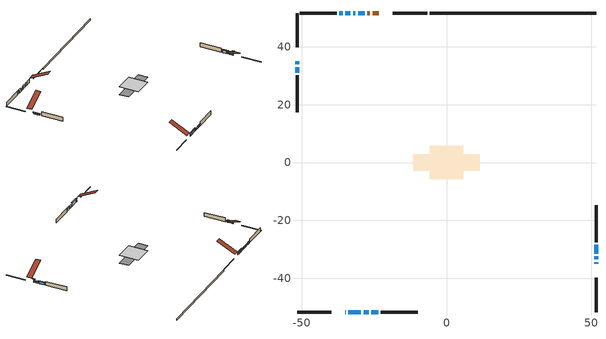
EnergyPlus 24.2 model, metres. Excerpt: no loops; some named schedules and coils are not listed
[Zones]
conditioned space
 floor adiabatic (Floor1 construction): -5.73,-5.73 -5.73,5.73 5.73,5.73 5.73,-5.73 z0.45
 floor adiabatic (AdiabaticFloorConstruction): -5.74,-5.74 -5.74,5.74 5.74,5.74 5.74,-5.74 z0.45
 floor foundation (Slab1 construction): -11.52,-2.86 -11.52,2.86 11.52,2.86 11.52,-2.86 z-0.46
 wall outside (RimJoist1 construction): -6.73,51.69 -18.51,51.69 / -51.69,-51.69 -39.9,-51.69 / -51.69,51.69 -51.69,39.9 / 51.69,-51.69 51.69,-39.9 z0.45:0.75
 wall outside (AdiabaticWallConstruction 1): -23.39,51.69 -25.57,51.69 / -26.5,51.69 -27.33,51.69 z0.45:2.48
 wall outside (AdiabaticWallConstruction): 51.69,-35.02 51.69,-34.46 z0.45:2.08; -28.25,51.69 -30.54,51.69 z0.45:1.31; -31.47,51.69 -32.3,51.69 z0.45:1.67; -33.22,51.69 -35,51.69 / -35.93,51.69 -37.05,51.69 z0.45:1.47; -51.69,35.02 -51.69,33.9 z0.45:1.21; -51.69,32.97 -51.69,31.09 z0.45:1.26; 51.69,-33.54 51.69,-32.49 z0.45:1.49; 51.69,-31.56 51.69,-28.51 z0.45:1.97; -35.02,-51.69 -34.81,-51.69 z0.45:1.57; -33.89,-51.69 -29.62,-51.69 z0.45:2.23; -28.69,-51.69 -26.91,-51.69 z0.45:1.14; -25.98,-51.69 -23.6,-51.69 z0.45:1.62
 wall outside (Wall1 construction): -37.97,51.69 -50.76,51.69 / -22.67,-51.69 -9.89,-51.69 / -51.69,30.16 -51.69,17.38 / 51.69,-27.59 51.69,-14.8 z0.45:2.89
 wall foundation (FoundationWall1 construction): 51.69,51.69 -5.8,51.69 z-0.46:0.45
 window (WindowConstruction 11): 51.69,-35.02 51.69,-34.46 z0.45:2.07
 window (WindowConstruction 4): -28.25,51.69 -30.54,51.69 z0.45:1.31
 window (WindowConstruction 5): -31.47,51.69 -32.3,51.69 z0.45:1.67
 window (WindowConstruction 6): -33.22,51.69 -35,51.69 z0.45:1.46
 window (WindowConstruction 7): -51.69,35.02 -51.69,33.9 z0.45:1.21
 window (WindowConstruction 8): -51.69,32.97 -51.69,31.09 z0.45:1.26
 window (WindowConstruction 9): 51.69,-33.53 51.69,-32.49 z0.45:1.49
 window (WindowConstruction 10): 51.69,-31.56 51.69,-28.51 z0.45:1.97
 window (WindowConstruction 12): -35.02,-51.69 -34.82,-51.69 z0.45:1.57
 window (WindowConstruction): -33.89,-51.69 -29.62,-51.69 z0.45:2.23
 window (WindowConstruction 1): -28.69,-51.69 -26.91,-51.69 z0.45:1.14
 window (WindowConstruction 2): -25.98,-51.69 -23.6,-51.69 z0.45:1.62
 window (WindowConstruction 3): -35.93,51.69 -37.04,51.69 z0.45:1.46
 door (Door): -23.39,51.69 -25.57,51.69 z0.45:2.48
 door (Door 1): -26.5,51.69 -27.33,51.69 z0.45:2.48
 ceiling adiabatic (AdiabaticFloorConstruction): 5.74,-5.74 5.74,5.74 -5.74,5.74 -5.74,-5.74 z0.45
 roof outside (Roof1 construction): -22.46,51.69,2.89 -22.46,40.88,8.29 -19.44,40.88,8.29 -19.44,51.69,2.89; -35.95,-51.69,2.89 -35.95,-40.88,8.29 -38.97,-40.88,8.29 -38.97,-51.69,2.89; -51.69,35.95,2.89 -40.88,35.95,8.29 -40.88,38.97,8.29 -51.69,38.97,2.89; 51.69,-35.95,2.89 40.88,-35.95,8.29 40.88,-38.97,8.29 51.69,-38.97,2.89
shading: 51.69,-33.85 51.69,-35.63 52.3,-35.63 52.3,-33.85 z2.68; -30.84,51.69 -27.96,51.69 -27.96,52.3 -30.84,52.3 z1.61; -35.3,51.69 -32.93,51.69 -32.93,52.3 -35.3,52.3 z1.76; -51.69,33.6 -51.69,35.32 -52.3,35.32 -52.3,33.6 z1.51; -51.69,30.79 -51.69,33.27 -52.3,33.27 -52.3,30.79 z1.56; 51.69,-32.19 51.69,-33.83 52.3,-33.83 52.3,-32.19 z1.79; 51.69,-28.22 51.69,-31.86 52.3,-31.86 52.3,-28.22 z2.27; -34.21,-51.69 -35.63,-51.69 -35.63,-52.3 -34.21,-52.3 z2.18; -29.32,-51.69 -34.19,-51.69 -34.19,-52.3 -29.32,-52.3 z2.53; -26.61,-51.69 -28.99,-51.69 -28.99,-52.3 -26.61,-52.3 z1.43; -23.3,-51.69 -26.28,-51.69 -26.28,-52.3 -23.3,-52.3 z1.92; -37.34,51.69 -35.63,51.69 -35.63,52.3 -37.34,52.3 z1.76
[Building]
Building 1: Terrain=Suburbs
[Site:Location]
Victoria Intl AP_BC: Latitude {deg}=48.65; Longitude {deg}=-123.43; Time Zone {hr}=-8; Elevation {m}=20; Keep Site Location Information=Yes
[Site:GroundTemperature:Shallow]
8.05499, 7.06759, 6.98852, 7.45709, 9.33813, 11.2104, 12.8336, 13.8618, 13.9492, 13.1129, 11.5311, 9.71625
[Site:WaterMainsTemperature]
Calculation Method=Schedule; Temperature Schedule=mains temperature schedule
[Material] Roughness=Rough; Thermal Absorptance=0.9
Name | Thickness {m} | Conductivity {W/m-K} | Density {kg/m3} | Specific Heat {J/kg-K} | Solar Absorptance | Visible Absorptance
asphalt or fiberglass shingles | 0.00635 | 0.162714 | 1121.4 | 1465.45 | 0.4 | 0.4
concrete 4.0 in. | 0.1016 | 1.803125 | 2242.8 | 837.4 | 0.7 | 0.7
concrete 8.0 in. | 0.2032 | 1.803125 | 2242.8 | 837.4 | 0.7 | 0.7
door material | 0.04445 | 0.188738 | 512.64 | 1214.23 | 0.7 | 0.7
door material 1 | 0.04445 | 0.20624 | 512.64 | 1214.23 | 0.7 | 0.7
exterior vertical ins | 0.00139922 | 0.029427 | 32.04 | 1214.23 | 0.7 | 0.7
floor covering | 0.0127 | 9.015625 | 54.468 | 1339.84 | 0.6 | 0.6
floor covering 1 | 0.0127 | 0.0433444 | 54.468 | 1339.84 | 0.6 | 0.6
floor rigid ins; wall rigid ins | 0.512978 | 0.029427 | 32.04 | 1214.23 | 0.7 | 0.7
floor stud and cavity | 0.0889 | 0.621767 | 50.32683 | 1063.81 | 0.7 | 0.7
floor stud and cavity 1 | 0.1397 | 1.75129 | 37.0049 | 1207.88 | 0.7 | 0.7
furniture material conditioned space 1 | 0.1524 | 0.115458 | 640.8 | 1214.23 | 0.6 | 0.6
gypsum board | 0.0127 | 0.160291 | 801 | 837.4 | 0.6 | 0.6
gypsum board 1 | 0.0127 | 0.160291 | 801 | 837.4 | 0.7 | 0.7
osb sheathing 0.5 in. | 0.0127 | 0.115458 | 512.64 | 1214.23 | 0.7 | 0.7
osb sheathing 0.75 in. | 0.01905 | 0.115458 | 512.64 | 1214.23 | 0.7 | 0.7
osb sheathing 2.0 in. | 0.0508 | 0.115458 | 512.64 | 1214.23 | 0.7 | 0.7
rim joist stud and cavity | 0.0508 | 0.0284916 | 125.044 | 1163.47 | 0.6 | 0.6
roof stud and cavity | 0.2032 | 0.16893 | 78.34581 | 1123.46 | 0.7 | 0.7
wall stud and cavity | 0.1397 | 0.0890442 | 139.0536 | 1170.24 | 0.7 | 0.7
wall stud and cavity 1 | 0.0889 | 0.380278 | 52.3479 | 1209.89 | 0.7 | 0.7
wall stud and cavity 2 | 0.0889 | 0.391764 | 83.0341 | 1211.67 | 0.7 | 0.7
wood siding | 0.0254 | 0.102417 | 544.68 | 1172.36 | 0.4 | 0.4
wood siding 1; wood siding 2; wood siding 3 | 0.0254 | 0.102417 | 544.68 | 1172.36 | 0.7 | 0.7
[WindowMaterial:SimpleGlazingSystem]
Name | U-Factor {W/m2-K} | Solar Heat Gain Coefficient
WindowMaterial | 6.56547 | 0.79
WindowMaterial 1 | 2.989467 | 0.54
WindowMaterial 10 | 6.53992 | 0.8
WindowMaterial 11 | 4.06318 | 0.67
WindowMaterial 12 | 5.75352 | 0.54
WindowMaterial 2 | 2.9378 | 0.62
WindowMaterial 3 | 3.000823 | 0.5
WindowMaterial 4 | 3.0048 | 0.53
WindowMaterial 5 | 2.958238 | 0.57
WindowMaterial 6 | 2.96278 | 0.58
WindowMaterial 7 | 6.67051 | 0.76
WindowMaterial 8 | 2.97357 | 0.57
WindowMaterial 9 | 6.62679 | 0.77
[Construction]
AdiabaticFloorConstruction: floor stud and cavity 1, floor rigid ins, osb sheathing 0.75 in., floor covering 1
AdiabaticWallConstruction: wood siding 2, wall rigid ins, wall stud and cavity 1, gypsum board
AdiabaticWallConstruction 1: wood siding 3, wall rigid ins, wall stud and cavity 1, gypsum board
Door: door material
Door 1: door material 1
Floor1 construction: floor stud and cavity, floor covering
FoundationWall1 construction: concrete 8.0 in., gypsum board 1
furniture construction conditioned space 1: furniture material conditioned space 1
PartitionWallConstruction: gypsum board, wall stud and cavity 2, gypsum board
RimJoist1 construction: wood siding 1, osb sheathing 2.0 in., rim joist stud and cavity
Roof1 construction: asphalt or fiberglass shingles, osb sheathing 0.75 in., roof stud and cavity, gypsum board
Slab1 construction: concrete 4.0 in.
Wall1 construction: wood siding, osb sheathing 0.5 in., wall stud and cavity, gypsum board
WindowConstruction: WindowMaterial
WindowConstruction 1: WindowMaterial 1
WindowConstruction 10: WindowMaterial 10
WindowConstruction 11: WindowMaterial 11
WindowConstruction 12: WindowMaterial 12
WindowConstruction 2: WindowMaterial 2
WindowConstruction 3: WindowMaterial 3
WindowConstruction 4: WindowMaterial 4
WindowConstruction 5: WindowMaterial 5
WindowConstruction 6: WindowMaterial 6
WindowConstruction 7: WindowMaterial 7
WindowConstruction 8: WindowMaterial 8
WindowConstruction 9: WindowMaterial 9
[Zone]
conditioned space: Multiplier=1; Volume {m3}=450.9; Part of Total Floor Area=Yes
[Space]
conditioned space 1: Zone=conditioned space; Volume {m3}=450.9
[SurfaceProperty:ExposedFoundationPerimeter]
Slab1: Exposed Perimeter Calculation Method=TotalExposedPerimeter; Total Exposed Perimeter {m}=57.485
[InternalMass] Zone or ZoneList=conditioned space; Space or SpaceList=conditioned space 1
Name | Construction | Surface Area {m2}
furniture mass conditioned space 1 | furniture construction conditioned space 1 | 157.88
partition wall mass | PartitionWallConstruction | 263.15
[Lights]
interior lighting: Zone or ZoneList or Space or SpaceList=conditioned space 1; Schedule=interior lighting schedule; Design Level Calculation Method=LightingLevel; Lighting Level {W}=343.2; Return Air Fraction=0; Fraction Radiant=0.6; Fraction Visible=0.2; Fraction Replaceable=1
[People]
occupants: Zone or ZoneList or Space or SpaceList=conditioned space 1; Number of People Schedule=occupants schedule; Number of People Calculation Method=People; Number of People=3; Fraction Radiant=0.314171; Sensible Heat Fraction=0.56303; Activity Level Schedule=occupants activity schedule; Carbon Dioxide Generation Rate {m3/s-W}=0; Enable ASHRAE 55 Comfort Warnings=No; Mean Radiant Temperature Calculation Type=EnclosureAveraged
[ElectricEquipment] Zone or ZoneList or Space or SpaceList=conditioned space 1; Design Level Calculation Method=EquipmentLevel
Name | Schedule | Design Level {W} | Fraction Latent | Fraction Radiant | Fraction Lost
clothes dryer | clothes dryer schedule | 140.772 | 0.015 | 0.081 | 0.85
clothes washer | clothes washer schedule | 32.1985 | 0.03 | 0.162 | 0.7
cooking range | cooking range schedule | 215.147 | 0.08 | 0.432 | 0.2
dishwasher | dishwasher schedule | 66.8632 | 0.3 | 0.18 | 0.4
fridge | fridge schedule | 72.9452 | 0 | 0.6 | 0
mech vent bath fan 0 | mech vent bath fan 0 schedule | 25.1 | 0 | 0 | 1
mech vent bath fan 1 | mech vent bath fan 1 schedule | 25.1 | 0 | 0 | 1
mech vent house fan | mech vent house fan schedule | 0 | 0 | 0 | 1
mech vent house fan cfis | mech vent house fan cfis schedule | 0 | 0 | 0 | 0
mech vent range fan 0 | mech vent range fan 0 schedule | 57 | 0 | 0 | 1
misc plug loads | misc plug loads schedule | 494.7 | 0.045 | 0.513 | 0.1
whole house fan | Always On Discrete | 0 | 0 | 0 | 1
[OtherEquipment] Zone or ZoneList or Space or SpaceList=conditioned space 1; Design Level Calculation Method=EquipmentLevel
Name | Fuel Type | Schedule | Design Level {W} | Fraction Latent | Fraction Radiant | Fraction Lost
clothes dryer 1 | Electricity | clothes dryer schedule | 0 | 0.015 | 0.081 | 0.85
cooking range 1 | Electricity | cooking range schedule | 0 | 0.08 | 0.432 | 0.2
general water use latent | None | general water use schedule | 62.594 | 1 | 0 | 0
general water use sensible | None | general water use schedule | -61.6891 | 0 | 0.6 | 0
mech vent house fan latent load | None | Always On Discrete | 0 | 1 | 0 | 0
mech vent house fan sensible load | None | Always On Discrete | 0 | 0 | 0 | 0
water heater energy adjustment1 | Electricity | Always On Discrete | 0.01 | 0 | 0 | 1
[ZoneInfiltration:DesignFlowRate] Zone or ZoneList or Space or SpaceList=conditioned space 1; Schedule=Always On Discrete; Design Flow Rate Calculation Method=Flow/Zone; Design Flow Rate {m3/s}=0
infil flow; natural vent flow; whole house fan flow
[ZoneControl:Thermostat]
conditioned space Thermostat: Zone or ZoneList=conditioned space; Control Type Schedule=conditioned space Thermostat Schedule; Control 1=conditioned space temperature setpoint; Temperature Difference Between Cutout And Setpoint {deltaC}=0
[ThermostatSetpoint:DualSetpoint]
conditioned space temperature setpoint: Heating Setpoint Temperature Schedule=heating setpoint; Cooling Setpoint Temperature Schedule=cooling setpoint
[AirLoopHVAC:UnitarySystem]
unit heater unitary system: Control Type=Load; Controlling Zone or Thermostat Location=conditioned space; Dehumidification Control Type=None; Availability Schedule=Always On Discrete; Supply Fan=unit heater supply fan; Fan Placement=BlowThrough; Supply Air Fan Operating Mode Schedule=unit heater auto fan schedule; Heating Coil=unit heater htg coil; DX Heating Coil Sizing Ratio=1; Use DOAS DX Cooling Coil=No; Minimum Supply Air Temperature {C}=2; Latent Load Control=SensibleOnlyLoadControl; Cooling Supply Air Flow Rate Method=None; Heating Supply Air Flow Rate Method=SupplyAirFlowRate; Heating Supply Air Flow Rate {m3/s}=0.00141584; No Load Supply Air Flow Rate Method=SupplyAirFlowRate; No Load Supply Air Flow Rate {m3/s}=0; No Load Supply Air Flow Rate Control Set To Low Speed=Yes; Maximum Supply Air Temperature {C}=48.8889; Maximum Outdoor Dry-Bulb Temperature for Supplemental Heater Operation {C}=21; Ancillary On-Cycle Electric Power {W}=0; Ancillary Off-Cycle Electric Power {W}=0
[Zone equipment]
conditioned space: electric baseboard, unit heater unitary system
[Foundation:Kiva]
Foundation Kiva 1: Initial Indoor Air Temperature {C}=18; Wall Height Above Grade {m}=0.450007; Wall Depth Below Slab {m}=0.2032; Custom Block Material Name 1=exterior vertical ins; Custom Block Depth 1 {m}=0.910011; Custom Block X Position 1 {m}=0.2159; Custom Block Z Position 1 {m}=0
[Foundation:Kiva:Settings]
Soil Conductivity {W/m-K}=0.849921; Soil Density {kg/m3}=1842.3; Soil Specific Heat {J/kg-K}=418.7; Ground Solar Absorptivity=0.9; Ground Thermal Absorptivity=0.9; Ground Surface Roughness {m}=0.03; Far-Field Width {m}=40; Deep-Ground Boundary Condition=ZeroFlux; Deep-Ground Depth {m}=40; Minimum Cell Dimension {m}=0.2; Maximum Cell Growth Coefficient=3; Simulation Timestep=Timestep
[Exterior:Lights]
exterior lighting: Schedule=exterior lighting schedule; Design Level {W}=75.6
[EnergyManagementSystem:Sensor] Output:Variable or Output:Meter Index Key=conditioned space
Name | Output:Variable or Output:Meter
conditioned_space_clg_unmet_s | Zone Cooling Setpoint Not Met Time
conditioned_space_htg_unmet_s | Zone Heating Setpoint Not Met Time
fridge_tin_s; tin_s; tin_s_1 | Zone Mean Air Temperature
tout_s | Zone Outdoor Air Drybulb Temperature
win_s | Zone Air Humidity Ratio
[Schedule:Week:Daily]
interior lighting schedule Week Rule - Jan1-Jan27: interior lighting schedule day, interior lighting schedule day, interior lighting schedule day, interior lighting schedule day, interior lighting schedule day, interior lighting schedule day, interior lighting schedule day, interior lighting schedule default day, interior lighting schedule default day, interior lighting schedule default day, interior lighting schedule default day, interior lighting schedule default day
interior lighting schedule Week Rule - Jan28-Feb3: interior lighting schedule day, interior lighting schedule day, interior lighting schedule day, interior lighting schedule day, interior lighting schedule day 1, interior lighting schedule day 1, interior lighting schedule day 1, interior lighting schedule default day, interior lighting schedule default day, interior lighting schedule default day, interior lighting schedule default day, interior lighting schedule default day
interior lighting schedule Week Rule - Feb4-Feb24: interior lighting schedule day 1, interior lighting schedule day 1, interior lighting schedule day 1, interior lighting schedule day 1, interior lighting schedule day 1, interior lighting schedule day 1, interior lighting schedule day 1, interior lighting schedule default day, interior lighting schedule default day, interior lighting schedule default day, interior lighting schedule default day, interior lighting schedule default day
interior lighting schedule Week Rule - Feb25-Mar3: interior lighting schedule day 1, interior lighting schedule day 1, interior lighting schedule day 1, interior lighting schedule day 1, interior lighting schedule day 2, interior lighting schedule day 2, interior lighting schedule day 2, interior lighting schedule default day, interior lighting schedule default day, interior lighting schedule default day, interior lighting schedule default day, interior lighting schedule default day
interior lighting schedule Week Rule - Mar4-Mar31: interior lighting schedule day 2, interior lighting schedule day 2, interior lighting schedule day 2, interior lighting schedule day 2, interior lighting schedule day 2, interior lighting schedule day 2, interior lighting schedule day 2, interior lighting schedule default day, interior lighting schedule default day, interior lighting schedule default day, interior lighting schedule default day, interior lighting schedule default day
interior lighting schedule Week Rule - Apr1-Apr28: interior lighting schedule day 3, interior lighting schedule day 3, interior lighting schedule day 3, interior lighting schedule day 3, interior lighting schedule day 3, interior lighting schedule day 3, interior lighting schedule day 3, interior lighting schedule default day, interior lighting schedule default day, interior lighting schedule default day, interior lighting schedule default day, interior lighting schedule default day
interior lighting schedule Week Rule - Apr29-May5: interior lighting schedule day 3, interior lighting schedule day 3, interior lighting schedule day 4, interior lighting schedule day 4, interior lighting schedule day 4, interior lighting schedule day 4, interior lighting schedule day 4, interior lighting schedule default day, interior lighting schedule default day, interior lighting schedule default day, interior lighting schedule default day, interior lighting schedule default day
interior lighting schedule Week Rule - May6-May26: interior lighting schedule day 4, interior lighting schedule day 4, interior lighting schedule day 4, interior lighting schedule day 4, interior lighting schedule day 4, interior lighting schedule day 4, interior lighting schedule day 4, interior lighting schedule default day, interior lighting schedule default day, interior lighting schedule default day, interior lighting schedule default day, interior lighting schedule default day
interior lighting schedule Week Rule - May27-Jun2: interior lighting schedule day 4, interior lighting schedule day 4, interior lighting schedule day 4, interior lighting schedule day 4, interior lighting schedule day 4, interior lighting schedule day 5, interior lighting schedule day 5, interior lighting schedule default day, interior lighting schedule default day, interior lighting schedule default day, interior lighting schedule default day, interior lighting schedule default day
interior lighting schedule Week Rule - Jun3-Jun30: interior lighting schedule day 5, interior lighting schedule day 5, interior lighting schedule day 5, interior lighting schedule day 5, interior lighting schedule day 5, interior lighting schedule day 5, interior lighting schedule day 5, interior lighting schedule default day, interior lighting schedule default day, interior lighting schedule default day, interior lighting schedule default day, interior lighting schedule default day
interior lighting schedule Week Rule - Jul1-Jul28: interior lighting schedule day 6, interior lighting schedule day 6, interior lighting schedule day 6, interior lighting schedule day 6, interior lighting schedule day 6, interior lighting schedule day 6, interior lighting schedule day 6, interior lighting schedule default day, interior lighting schedule default day, interior lighting schedule default day, interior lighting schedule default day, interior lighting schedule default day
interior lighting schedule Week Rule - Jul29-Aug4: interior lighting schedule day 6, interior lighting schedule day 6, interior lighting schedule day 6, interior lighting schedule day 7, interior lighting schedule day 7, interior lighting schedule day 7, interior lighting schedule day 7, interior lighting schedule default day, interior lighting schedule default day, interior lighting schedule default day, interior lighting schedule default day, interior lighting schedule default day
interior lighting schedule Week Rule - Aug5-Aug25: interior lighting schedule day 7, interior lighting schedule day 7, interior lighting schedule day 7, interior lighting schedule day 7, interior lighting schedule day 7, interior lighting schedule day 7, interior lighting schedule day 7, interior lighting schedule default day, interior lighting schedule default day, interior lighting schedule default day, interior lighting schedule default day, interior lighting schedule default day
interior lighting schedule Week Rule - Aug26-Sep1: interior lighting schedule day 7, interior lighting schedule day 7, interior lighting schedule day 7, interior lighting schedule day 7, interior lighting schedule day 7, interior lighting schedule day 7, interior lighting schedule day 8, interior lighting schedule default day, interior lighting schedule default day, interior lighting schedule default day, interior lighting schedule default day, interior lighting schedule default day
interior lighting schedule Week Rule - Sep2-Sep29: interior lighting schedule day 8, interior lighting schedule day 8, interior lighting schedule day 8, interior lighting schedule day 8, interior lighting schedule day 8, interior lighting schedule day 8, interior lighting schedule day 8, interior lighting schedule default day, interior lighting schedule default day, interior lighting schedule default day, interior lighting schedule default day, interior lighting schedule default day
interior lighting schedule Week Rule - Sep30-Oct6: interior lighting schedule day 8, interior lighting schedule day 9, interior lighting schedule day 9, interior lighting schedule day 9, interior lighting schedule day 9, interior lighting schedule day 9, interior lighting schedule day 9, interior lighting schedule default day, interior lighting schedule default day, interior lighting schedule default day, interior lighting schedule default day, interior lighting schedule default day
interior lighting schedule Week Rule - Oct7-Oct27: interior lighting schedule day 9, interior lighting schedule day 9, interior lighting schedule day 9, interior lighting schedule day 9, interior lighting schedule day 9, interior lighting schedule day 9, interior lighting schedule day 9, interior lighting schedule default day, interior lighting schedule default day, interior lighting schedule default day, interior lighting schedule default day, interior lighting schedule default day
interior lighting schedule Week Rule - Oct28-Nov3: interior lighting schedule day 9, interior lighting schedule day 9, interior lighting schedule day 9, interior lighting schedule day 9, interior lighting schedule day 10, interior lighting schedule day 10, interior lighting schedule day 10, interior lighting schedule default day, interior lighting schedule default day, interior lighting schedule default day, interior lighting schedule default day, interior lighting schedule default day
interior lighting schedule Week Rule - Nov4-Nov24: interior lighting schedule day 10, interior lighting schedule day 10, interior lighting schedule day 10, interior lighting schedule day 10, interior lighting schedule day 10, interior lighting schedule day 10, interior lighting schedule day 10, interior lighting schedule default day, interior lighting schedule default day, interior lighting schedule default day, interior lighting schedule default day, interior lighting schedule default day
interior lighting schedule Week Rule - Nov25-Dec1: interior lighting schedule day 10, interior lighting schedule day 10, interior lighting schedule day 10, interior lighting schedule day 10, interior lighting schedule day 10, interior lighting schedule day 10, interior lighting schedule day 11, interior lighting schedule default day, interior lighting schedule default day, interior lighting schedule default day, interior lighting schedule default day, interior lighting schedule default day
interior lighting schedule Week Rule - Dec2-Dec31: interior lighting schedule day 11, interior lighting schedule day 11, interior lighting schedule day 11, interior lighting schedule day 11, interior lighting schedule day 11, interior lighting schedule day 11, interior lighting schedule day 11, interior lighting schedule default day, interior lighting schedule default day, interior lighting schedule default day, interior lighting schedule default day, interior lighting schedule default day
occupants schedule Week Rule - Jan1-Dec31: occupants schedule day, occupants schedule day, occupants schedule day, occupants schedule day, occupants schedule day, occupants schedule day, occupants schedule day, occupants schedule default day, occupants schedule default day, occupants schedule default day, occupants schedule default day, occupants schedule default day
clothes dryer schedule Week Rule - Jan1-Dec31: clothes dryer schedule day, clothes dryer schedule day, clothes dryer schedule day, clothes dryer schedule day, clothes dryer schedule day, clothes dryer schedule day, clothes dryer schedule day, clothes dryer schedule default day, clothes dryer schedule default day, clothes dryer schedule default day, clothes dryer schedule default day, clothes dryer schedule default day
clothes washer schedule Week Rule - Jan1-Dec31: clothes washer schedule day, clothes washer schedule day, clothes washer schedule day, clothes washer schedule day, clothes washer schedule day, clothes washer schedule day, clothes washer schedule day, clothes washer schedule default day, clothes washer schedule default day, clothes washer schedule default day, clothes washer schedule default day, clothes washer schedule default day
cooking range schedule Week Rule - Jan1-Dec31: cooking range schedule day, cooking range schedule day, cooking range schedule day, cooking range schedule day, cooking range schedule day, cooking range schedule day, cooking range schedule day, cooking range schedule default day, cooking range schedule default day, cooking range schedule default day, cooking range schedule default day, cooking range schedule default day
dishwasher schedule Week Rule - Jan1-Dec31: dishwasher schedule day, dishwasher schedule day, dishwasher schedule day, dishwasher schedule day, dishwasher schedule day, dishwasher schedule day, dishwasher schedule day, dishwasher schedule default day, dishwasher schedule default day, dishwasher schedule default day, dishwasher schedule default day, dishwasher schedule default day
mech vent bath fan 0 schedule Week Rule - Jan1-Dec31: mech vent bath fan 0 schedule day, mech vent bath fan 0 schedule day, mech vent bath fan 0 schedule day, mech vent bath fan 0 schedule day, mech vent bath fan 0 schedule day, mech vent bath fan 0 schedule day, mech vent bath fan 0 schedule day, mech vent bath fan 0 schedule default day, mech vent bath fan 0 schedule default day, mech vent bath fan 0 schedule default day, mech vent bath fan 0 schedule default day, mech vent bath fan 0 schedule default day
mech vent bath fan 1 schedule Week Rule - Jan1-Dec31: mech vent bath fan 1 schedule day, mech vent bath fan 1 schedule day, mech vent bath fan 1 schedule day, mech vent bath fan 1 schedule day, mech vent bath fan 1 schedule day, mech vent bath fan 1 schedule day, mech vent bath fan 1 schedule day, mech vent bath fan 1 schedule default day, mech vent bath fan 1 schedule default day, mech vent bath fan 1 schedule default day, mech vent bath fan 1 schedule default day, mech vent bath fan 1 schedule default day
mech vent range fan 0 schedule Week Rule - Jan1-Dec31: mech vent range fan 0 schedule day, mech vent range fan 0 schedule day, mech vent range fan 0 schedule day, mech vent range fan 0 schedule day, mech vent range fan 0 schedule day, mech vent range fan 0 schedule day, mech vent range fan 0 schedule day, mech vent range fan 0 schedule default day, mech vent range fan 0 schedule default day, mech vent range fan 0 schedule default day, mech vent range fan 0 schedule default day, mech vent range fan 0 schedule default day
misc plug loads schedule Week Rule - Jan1-Dec31: misc plug loads schedule day, misc plug loads schedule day, misc plug loads schedule day, misc plug loads schedule day, misc plug loads schedule day, misc plug loads schedule day, misc plug loads schedule day, misc plug loads schedule default day, misc plug loads schedule default day, misc plug loads schedule default day, misc plug loads schedule default day, misc plug loads schedule default day
general water use schedule Week Rule - Jan1-Dec31: general water use schedule day, general water use schedule day, general water use schedule day, general water use schedule day, general water use schedule day, general water use schedule day, general water use schedule day, general water use schedule default day, general water use schedule default day, general water use schedule default day, general water use schedule default day, general water use schedule default day
exterior lighting schedule Week Rule - Jan1-Jan27: exterior lighting schedule day, exterior lighting schedule day, exterior lighting schedule day, exterior lighting schedule day, exterior lighting schedule day, exterior lighting schedule day, exterior lighting schedule day, exterior lighting schedule default day, exterior lighting schedule default day, exterior lighting schedule default day, exterior lighting schedule default day, exterior lighting schedule default day
exterior lighting schedule Week Rule - Jan28-Feb3: exterior lighting schedule day, exterior lighting schedule day, exterior lighting schedule day, exterior lighting schedule day, exterior lighting schedule day 1, exterior lighting schedule day 1, exterior lighting schedule day 1, exterior lighting schedule default day, exterior lighting schedule default day, exterior lighting schedule default day, exterior lighting schedule default day, exterior lighting schedule default day
exterior lighting schedule Week Rule - Feb4-Feb24: exterior lighting schedule day 1, exterior lighting schedule day 1, exterior lighting schedule day 1, exterior lighting schedule day 1, exterior lighting schedule day 1, exterior lighting schedule day 1, exterior lighting schedule day 1, exterior lighting schedule default day, exterior lighting schedule default day, exterior lighting schedule default day, exterior lighting schedule default day, exterior lighting schedule default day
exterior lighting schedule Week Rule - Feb25-Mar3: exterior lighting schedule day 1, exterior lighting schedule day 1, exterior lighting schedule day 1, exterior lighting schedule day 1, exterior lighting schedule day 2, exterior lighting schedule day 2, exterior lighting schedule day 2, exterior lighting schedule default day, exterior lighting schedule default day, exterior lighting schedule default day, exterior lighting schedule default day, exterior lighting schedule default day
exterior lighting schedule Week Rule - Mar4-Mar31: exterior lighting schedule day 2, exterior lighting schedule day 2, exterior lighting schedule day 2, exterior lighting schedule day 2, exterior lighting schedule day 2, exterior lighting schedule day 2, exterior lighting schedule day 2, exterior lighting schedule default day, exterior lighting schedule default day, exterior lighting schedule default day, exterior lighting schedule default day, exterior lighting schedule default day
exterior lighting schedule Week Rule - Apr1-Apr28: exterior lighting schedule day 3, exterior lighting schedule day 3, exterior lighting schedule day 3, exterior lighting schedule day 3, exterior lighting schedule day 3, exterior lighting schedule day 3, exterior lighting schedule day 3, exterior lighting schedule default day, exterior lighting schedule default day, exterior lighting schedule default day, exterior lighting schedule default day, exterior lighting schedule default day
exterior lighting schedule Week Rule - Apr29-May5: exterior lighting schedule day 3, exterior lighting schedule day 3, exterior lighting schedule day 4, exterior lighting schedule day 4, exterior lighting schedule day 4, exterior lighting schedule day 4, exterior lighting schedule day 4, exterior lighting schedule default day, exterior lighting schedule default day, exterior lighting schedule default day, exterior lighting schedule default day, exterior lighting schedule default day
exterior lighting schedule Week Rule - May6-May26: exterior lighting schedule day 4, exterior lighting schedule day 4, exterior lighting schedule day 4, exterior lighting schedule day 4, exterior lighting schedule day 4, exterior lighting schedule day 4, exterior lighting schedule day 4, exterior lighting schedule default day, exterior lighting schedule default day, exterior lighting schedule default day, exterior lighting schedule default day, exterior lighting schedule default day
exterior lighting schedule Week Rule - May27-Jun2: exterior lighting schedule day 4, exterior lighting schedule day 4, exterior lighting schedule day 4, exterior lighting schedule day 4, exterior lighting schedule day 4, exterior lighting schedule day 5, exterior lighting schedule day 5, exterior lighting schedule default day, exterior lighting schedule default day, exterior lighting schedule default day, exterior lighting schedule default day, exterior lighting schedule default day
exterior lighting schedule Week Rule - Jun3-Jun30: exterior lighting schedule day 5, exterior lighting schedule day 5, exterior lighting schedule day 5, exterior lighting schedule day 5, exterior lighting schedule day 5, exterior lighting schedule day 5, exterior lighting schedule day 5, exterior lighting schedule default day, exterior lighting schedule default day, exterior lighting schedule default day, exterior lighting schedule default day, exterior lighting schedule default day
exterior lighting schedule Week Rule - Jul1-Jul28: exterior lighting schedule day 6, exterior lighting schedule day 6, exterior lighting schedule day 6, exterior lighting schedule day 6, exterior lighting schedule day 6, exterior lighting schedule day 6, exterior lighting schedule day 6, exterior lighting schedule default day, exterior lighting schedule default day, exterior lighting schedule default day, exterior lighting schedule default day, exterior lighting schedule default day
exterior lighting schedule Week Rule - Jul29-Aug4: exterior lighting schedule day 6, exterior lighting schedule day 6, exterior lighting schedule day 6, exterior lighting schedule day 7, exterior lighting schedule day 7, exterior lighting schedule day 7, exterior lighting schedule day 7, exterior lighting schedule default day, exterior lighting schedule default day, exterior lighting schedule default day, exterior lighting schedule default day, exterior lighting schedule default day
exterior lighting schedule Week Rule - Aug5-Aug25: exterior lighting schedule day 7, exterior lighting schedule day 7, exterior lighting schedule day 7, exterior lighting schedule day 7, exterior lighting schedule day 7, exterior lighting schedule day 7, exterior lighting schedule day 7, exterior lighting schedule default day, exterior lighting schedule default day, exterior lighting schedule default day, exterior lighting schedule default day, exterior lighting schedule default day
exterior lighting schedule Week Rule - Aug26-Sep1: exterior lighting schedule day 7, exterior lighting schedule day 7, exterior lighting schedule day 7, exterior lighting schedule day 7, exterior lighting schedule day 7, exterior lighting schedule day 7, exterior lighting schedule day 8, exterior lighting schedule default day, exterior lighting schedule default day, exterior lighting schedule default day, exterior lighting schedule default day, exterior lighting schedule default day
exterior lighting schedule Week Rule - Sep2-Sep29: exterior lighting schedule day 8, exterior lighting schedule day 8, exterior lighting schedule day 8, exterior lighting schedule day 8, exterior lighting schedule day 8, exterior lighting schedule day 8, exterior lighting schedule day 8, exterior lighting schedule default day, exterior lighting schedule default day, exterior lighting schedule default day, exterior lighting schedule default day, exterior lighting schedule default day
[Schedule:Year]
interior lighting schedule: interior lighting schedule Week Rule - Jan1-Jan27, 1, 1, 1, 27, interior lighting schedule Week Rule - Jan28-Feb3, 1, 28, 2, 3, interior lighting schedule Week Rule - Feb4-Feb24, 2, 4, 2, 24, interior lighting schedule Week Rule - Feb25-Mar3, 2, 25, 3, 3, interior lighting schedule Week Rule - Mar4-Mar31, 3, 4, 3, 31, interior lighting schedule Week Rule - Apr1-Apr28, 4, 1, 4, 28, interior lighting schedule Week Rule - Apr29-May5, 4, 29, 5, 5, interior lighting schedule Week Rule - May6-May26, 5, 6, 5, 26, interior lighting schedule Week Rule - May27-Jun2, 5, 27, 6, 2, interior lighting schedule Week Rule - Jun3-Jun30, 6, 3, 6, 30, interior lighting schedule Week Rule - Jul1-Jul28, 7, 1, 7, 28, interior lighting schedule Week Rule - Jul29-Aug4, 7, 29, 8, 4, interior lighting schedule Week Rule - Aug5-Aug25, 8, 5, 8, 25, interior lighting schedule Week Rule - Aug26-Sep1, 8, 26, 9, 1, interior lighting schedule Week Rule - Sep2-Sep29, 9, 2, 9, 29, interior lighting schedule Week Rule - Sep30-Oct6, 9, 30, 10, 6, interior lighting schedule Week Rule - Oct7-Oct27, 10, 7, 10, 27, interior lighting schedule Week Rule - Oct28-Nov3, 10, 28, 11, 3, interior lighting schedule Week Rule - Nov4-Nov24, 11, 4, 11, 24, interior lighting schedule Week Rule - Nov25-Dec1, 11, 25, 12, 1, interior lighting schedule Week Rule - Dec2-Dec31, 12, 2, 12, 31
occupants schedule: occupants schedule Week Rule - Jan1-Dec31, 1, 1, 12, 31
clothes dryer schedule: clothes dryer schedule Week Rule - Jan1-Dec31, 1, 1, 12, 31
clothes washer schedule: clothes washer schedule Week Rule - Jan1-Dec31, 1, 1, 12, 31
cooking range schedule: cooking range schedule Week Rule - Jan1-Dec31, 1, 1, 12, 31
dishwasher schedule: dishwasher schedule Week Rule - Jan1-Dec31, 1, 1, 12, 31
mech vent bath fan 0 schedule: mech vent bath fan 0 schedule Week Rule - Jan1-Dec31, 1, 1, 12, 31
mech vent bath fan 1 schedule: mech vent bath fan 1 schedule Week Rule - Jan1-Dec31, 1, 1, 12, 31
mech vent range fan 0 schedule: mech vent range fan 0 schedule Week Rule - Jan1-Dec31, 1, 1, 12, 31
misc plug loads schedule: misc plug loads schedule Week Rule - Jan1-Dec31, 1, 1, 12, 31
general water use schedule: general water use schedule Week Rule - Jan1-Dec31, 1, 1, 12, 31
exterior lighting schedule: exterior lighting schedule Week Rule - Jan1-Jan27, 1, 1, 1, 27, exterior lighting schedule Week Rule - Jan28-Feb3, 1, 28, 2, 3, exterior lighting schedule Week Rule - Feb4-Feb24, 2, 4, 2, 24, exterior lighting schedule Week Rule - Feb25-Mar3, 2, 25, 3, 3, exterior lighting schedule Week Rule - Mar4-Mar31, 3, 4, 3, 31, exterior lighting schedule Week Rule - Apr1-Apr28, 4, 1, 4, 28, exterior lighting schedule Week Rule - Apr29-May5, 4, 29, 5, 5, exterior lighting schedule Week Rule - May6-May26, 5, 6, 5, 26, exterior lighting schedule Week Rule - May27-Jun2, 5, 27, 6, 2, exterior lighting schedule Week Rule - Jun3-Jun30, 6, 3, 6, 30, exterior lighting schedule Week Rule - Jul1-Jul28, 7, 1, 7, 28, exterior lighting schedule Week Rule - Jul29-Aug4, 7, 29, 8, 4, exterior lighting schedule Week Rule - Aug5-Aug25, 8, 5, 8, 25, exterior lighting schedule Week Rule - Aug26-Sep1, 8, 26, 9, 1, exterior lighting schedule Week Rule - Sep2-Sep29, 9, 2, 9, 29, exterior lighting schedule Week Rule - Sep30-Oct6, 9, 30, 10, 6, exterior lighting schedule Week Rule - Oct7-Oct27, 10, 7, 10, 27, exterior lighting schedule Week Rule - Oct28-Nov3, 10, 28, 11, 3, exterior lighting schedule Week Rule - Nov4-Nov24, 11, 4, 11, 24, exterior lighting schedule Week Rule - Nov25-Dec1, 11, 25, 12, 1, exterior lighting schedule Week Rule - Dec2-Dec31, 12, 2, 12, 31
[Schedule:Constant]
Name | Hourly Value
occupants activity schedule | 117.228
fridge schedule; unit heater auto fan schedule | 0
mech vent house fan schedule; mech vent house fan cfis schedule; Always On Discrete | 1
[Schedule:Compact]
conditioned space Thermostat Schedule: Through: 12/31, For: AllDays, Until: 24:00, 4
mains temperature schedule: Through: 01/01, For: AllDays, Until: 24:00, 11.3917, Through: 01/02, For: AllDays, Until: 24:00, 11.3578, Through: 01/03, For: AllDays, Until: 24:00, 11.3239, Through: 01/04, For: AllDays, Until: 24:00, 11.2911, Through: 01/05, For: AllDays, Until: 24:00, 11.2594, Through: 01/06, For: AllDays, Until: 24:00, 11.2278, Through: 01/07, For: AllDays, Until: 24:00, 11.1972, Through: 01/08, For: AllDays, Until: 24:00, 11.1672, Through: 01/09, For: AllDays, Until: 24:00, 11.1378, Through: 01/10, For: AllDays, Until: 24:00, 11.1094, Through: 01/11, For: AllDays, Until: 24:00, 11.0817, Through: 01/12, For: AllDays, Until: 24:00, 11.0544, Through: 01/13, For: AllDays, Until: 24:00, 11.0283, Through: 01/14, For: AllDays, Until: 24:00, 11.0028, Through: 01/15, For: AllDays, Until: 24:00, 10.9778, Through: 01/16, For: AllDays, Until: 24:00, 10.9539, Through: 01/17, For: AllDays, Until: 24:00, 10.9311, Through: 01/18, For: AllDays, Until: 24:00, 10.9089, Through: 01/19, For: AllDays, Until: 24:00, 10.8872, Through: 01/20, For: AllDays, Until: 24:00, 10.8661, Through: 01/21, For: AllDays, Until: 24:00, 10.8467, Through: 01/22, For: AllDays, Until: 24:00, 10.8272, Through: 01/23, For: AllDays, Until: 24:00, 10.8089, Through: 01/24, For: AllDays, Until: 24:00, 10.7917, Through: 01/25, For: AllDays, Until: 24:00, 10.775, Through: 01/26, For: AllDays, Until: 24:00, 10.7594, Through: 01/27, For: AllDays, Until: 24:00, 10.7444, Through: 01/28, For: AllDays, Until: 24:00, 10.7306, Through: 01/29, For: AllDays, Until: 24:00, 10.7172, Through: 01/30, For: AllDays, Until: 24:00, 10.705, Through: 01/31, For: AllDays, Until: 24:00, 10.6933, Through: 02/01, For: AllDays, Until: 24:00, 10.6828, Through: 02/02, For: AllDays, Until: 24:00, 10.6733, Through: 02/03, For: AllDays, Until: 24:00, 10.6644, Through: 02/04, For: AllDays, Until: 24:00, 10.6567, Through: 02/05, For: AllDays, Until: 24:00, 10.6494, Through: 02/06, For: AllDays, Until: 24:00, 10.6433, Through: 02/07, For: AllDays, Until: 24:00, 10.6378, Through: 02/08, For: AllDays, Until: 24:00, 10.6333, Through: 02/09, For: AllDays, Until: 24:00, 10.63, Through: 02/10, For: AllDays, Until: 24:00, 10.6272, Through: 02/11, For: AllDays, Until: 24:00, 10.6256, Through: 02/12, For: AllDays, Until: 24:00, 10.625, Through: 02/13, For: AllDays, Until: 24:00, 10.625, Through: 02/14, For: AllDays, Until: 24:00, 10.6256, Through: 02/15, For: AllDays, Until: 24:00, 10.6278, Through: 02/16, For: AllDays, Until: 24:00, 10.63, Through: 02/17, For: AllDays, Until: 24:00, 10.6339, Through: 02/18, For: AllDays, Until: 24:00, 10.6383, Through: 02/19, For: AllDays, Until: 24:00, 10.6439, Through: 02/20, For: AllDays, Until: 24:00, 10.65, Through: 02/21, For: AllDays, Until: 24:00, 10.6572, Through: 02/22, For: AllDays, Until: 24:00, 10.665, Through: 02/23, For: AllDays, Until: 24:00, 10.6739, Through: 02/24, For: AllDays, Until: 24:00, 10.6839, Through: 02/25, For: AllDays, Until: 24:00, 10.6944, Through: 02/26, For: AllDays, Until: 24:00, 10.7056, Through: 02/27, For: AllDays, Until: 24:00, 10.7183, Through: 02/28, For: AllDays, Until: 24:00, 10.7311, Through: 03/01, For: AllDays, Until: 24:00, 10.7456, Through: 03/02, For: AllDays, Until: 24:00, 10.7606, Through: 03/03, For: AllDays, Until: 24:00, 10.7761, Through: 03/04, For: AllDays, Until: 24:00, 10.7928, Through: 03/05, For: AllDays, Until: 24:00, 10.81, Through: 03/06, For: AllDays, Until: 24:00, 10.8283, Through: 03/07, For: AllDays, Until: 24:00, 10.8478, Through: 03/08, For: AllDays, Until: 24:00, 10.8678, Through: 03/09, For: AllDays, Until: 24:00, 10.8883, Through: 03/10, For: AllDays, Until: 24:00, 10.91, Through: 03/11, For: AllDays, Until: 24:00, 10.9322, Through: 03/12, For: AllDays, Until: 24:00, 10.9556, Through: 03/13, For: AllDays, Until: 24:00, 10.9794, Through: 03/14, For: AllDays, Until: 24:00, 11.0044, Through: 03/15, For: AllDays, Until: 24:00, 11.03, Through: 03/16, For: AllDays, Until: 24:00, 11.0561, Through: 03/17, For: AllDays, Until: 24:00, 11.0833, Through: 03/18, For: AllDays, Until: 24:00, 11.1111, Through: 03/19, For: AllDays, Until: 24:00, 11.1394, Through: 03/20, For: AllDays, Until: 24:00, 11.1689, Through: 03/21, For: AllDays, Until: 24:00, 11.1989, Through: 03/22, For: AllDays, Until: 24:00, 11.2294, Through: 03/23, For: AllDays, Until: 24:00, 11.2611, Through: 03/24, For: AllDays, Until: 24:00, 11.2933, Through: 03/25, For: AllDays, Until: 24:00, 11.3261, Through: 03/26, For: AllDays, Until: 24:00, 11.36, Through: 03/27, For: AllDays, Until: 24:00, 11.3939, Through: 03/28, For: AllDays, Until: 24:00, 11.4289, Through: 03/29, For: AllDays, Until: 24:00, 11.4644, Through: 03/30, For: AllDays, Until: 24:00, 11.5006, Through: 03/31, For: AllDays, Until: 24:00, 11.5372, Through: 04/01, For: AllDays, Until: 24:00, 11.5744, Through: 04/02, For: AllDays, Until: 24:00, 11.6128, Through: 04/03, For: AllDays, Until: 24:00, 11.6511, Through: 04/04, For: AllDays, Until: 24:00, 11.6906, Through: 04/05, For: AllDays, Until: 24:00, 11.7306, Through: 04/06, For: AllDays, Until: 24:00, 11.7706, Through: 04/07, For: AllDays, Until: 24:00, 11.8117, Through: 04/08, For: AllDays, Until: 24:00, 11.8528, Through: 04/09, For: AllDays, Until: 24:00, 11.895, Through: 04/10, For: AllDays, Until: 24:00, 11.9372, Through: 04/11, For: AllDays, Until: 24:00, 11.9806, Through: 04/12, For: AllDays, Until: 24:00, 12.0239, Through: 04/13, For: AllDays, Until: 24:00, 12.0678, Through: 04/14, For: AllDays, Until: 24:00, 12.1122, Through: 04/15, For: AllDays, Until: 24:00, 12.1572, Through: 04/16, For: AllDays, Until: 24:00, 12.2022, Through: 04/17, For: AllDays, Until: 24:00, 12.2478, Through: 04/18, For: AllDays, Until: 24:00, 12.2939, Through: 04/19, For: AllDays, Until: 24:00, 12.3406, Through: 04/20, For: AllDays, Until: 24:00, 12.3872, Through: 04/21, For: AllDays, Until: 24:00, 12.435, Through: 04/22, For: AllDays, Until: 24:00, 12.4822, Through: 04/23, For: AllDays, Until: 24:00, 12.5306, Through: 04/24, For: AllDays, Until: 24:00, 12.5783, Through: 04/25, For: AllDays, Until: 24:00, 12.6272, Through: 04/26, For: AllDays, Until: 24:00, 12.6761, Through: 04/27, For: AllDays, Until: 24:00, 12.725, Through: 04/28, For: AllDays, Until: 24:00, 12.7744, Through: 04/29, For: AllDays, Until: 24:00, 12.8244, Through: 04/30, For: AllDays, Until: 24:00, 12.8744, Through: 05/01, For: AllDays, Until: 24:00, 12.9244, Through: 05/02, For: AllDays, Until: 24:00, 12.9744, Through: 05/03, For: AllDays, Until: 24:00, 13.025, Through: 05/04, For: AllDays, Until: 24:00, 13.0761, Through: 05/05, For: AllDays, Until: 24:00, 13.1267, Through: 05/06, For: AllDays, Until: 24:00, 13.1778, Through: 05/07, For: AllDays, Until: 24:00, 13.2289, Through: 05/08, For: AllDays, Until: 24:00, 13.2806, Through: 05/09, For: AllDays, Until: 24:00, 13.3317, Through: 05/10, For: AllDays, Until: 24:00, 13.3833, Through: 05/11, For: AllDays, Until: 24:00, 13.435, Through: 05/12, For: AllDays, Until: 24:00, 13.4861, Through: 05/13, For: AllDays, Until: 24:00, 13.5378, Through: 05/14, For: AllDays, Until: 24:00, 13.5894, Through: 05/15, For: AllDays, Until: 24:00, 13.6411, Through: 05/16, For: AllDays, Until: 24:00, 13.6933, Through: 05/17, For: AllDays, Until: 24:00, 13.745, Through: 05/18, For: AllDays, Until: 24:00, 13.7961, Through: 05/19, For: AllDays, Until: 24:00, 13.8478, Through: 05/20, For: AllDays, Until: 24:00, 13.8994, Through: 05/21, For: AllDays, Until: 24:00, 13.9511, Through: 05/22, For: AllDays, Until: 24:00, 14.0022, Through: 05/23, For: AllDays, Until: 24:00, 14.0533, Through: 05/24, For: AllDays, Until: 24:00, 14.1044, Through: 05/25, For: AllDays, Until: 24:00, 14.1556, Through: 05/26, For: AllDays, Until: 24:00, 14.2061, Through: 05/27, For: AllDays, Until: 24:00, 14.2572, Through: 05/28, For: AllDays, Until: 24:00, 14.3072, Through: 05/29, For: AllDays, Until: 24:00, 14.3578, Through: 05/30, For: AllDays, Until: 24:00, 14.4078, Through: 05/31, For: AllDays, Until: 24:00, 14.4572, Through: 06/01, For: AllDays, Until: 24:00, 14.5072, Through: 06/02, For: AllDays, Until: 24:00, 14.5561, Through: 06/03, For: AllDays, Until: 24:00, 14.6056, Through: 06/04, For: AllDays, Until: 24:00, 14.6539, Through: 06/05, For: AllDays, Until: 24:00, 14.7028, Through: 06/06, For: AllDays, Until: 24:00, 14.7506, Through: 06/07, For: AllDays, Until: 24:00, 14.7983, Through: 06/08, For: AllDays, Until: 24:00, 14.8456, Through: 06/09, For: AllDays, Until: 24:00, 14.8928, Through: 06/10, For: AllDays, Until: 24:00, 14.9394, Through: 06/11, For: AllDays, Until: 24:00, 14.9861, Through: 06/12, For: AllDays, Until: 24:00, 15.0317, Through: 06/13, For: AllDays, Until: 24:00, 15.0772, Through: 06/14, For: AllDays, Until: 24:00, 15.1222, Through: 06/15, For: AllDays, Until: 24:00, 15.1672, Through: 06/16, For: AllDays, Until: 24:00, 15.2111, Through: 06/17, For: AllDays, Until: 24:00, 15.255, Through: 06/18, For: AllDays, Until: 24:00, 15.2978, Through: 06/19, For: AllDays, Until: 24:00, 15.3406, Through: 06/20, For: AllDays, Until: 24:00, 15.3828, Through: 06/21, For: AllDays, Until: 24:00, 15.4244, Through: 06/22, For: AllDays, Until: 24:00, 15.4656, Through: 06/23, For: AllDays, Until: 24:00, 15.5067, Through: 06/24, For: AllDays, Until: 24:00, 15.5467, Through: 06/25, For: AllDays, Until: 24:00, 15.5861, Through: 06/26, For: AllDays, Until: 24:00, 15.625, Through: 06/27, For: AllDays, Until: 24:00, 15.6633, Through: 06/28, For: AllDays, Until: 24:00, 15.7011, Through: 06/29, For: AllDays, Until: 24:00, 15.7378, Through: 06/30, For: AllDays, Until: 24:00, 15.7744, Through: 07/01, For: AllDays, Until: 24:00, 15.8106, Through: 07/02, For: AllDays, Until: 24:00, 15.8456, Through: 07/03, For: AllDays, Until: 24:00, 15.88, Through: 07/04, For: AllDays, Until: 24:00, 15.9139, Through: 07/05, For: AllDays, Until: 24:00, 15.9472, Through: 07/06, For: AllDays, Until: 24:00, 15.9794, Through: 07/07, For: AllDays, Until: 24:00, 16.0117, Through: 07/08, For: AllDays, Until: 24:00, 16.0428, Through: 07/09, For: AllDays, Until: 24:00, 16.0728, Through: 07/10, For: AllDays, Until: 24:00, 16.1028, Through: 07/11, For: AllDays, Until: 24:00, 16.1317, Through: 07/12, For: AllDays, Until: 24:00, 16.16, Through: 07/13, For: AllDays, Until: 24:00, 16.1872, Through: 07/14, For: AllDays, Until: 24:00, 16.2139, Through: 07/15, For: AllDays, Until: 24:00, 16.24, Through: 07/16, For: AllDays, Until: 24:00, 16.265, Through: 07/17, For: AllDays, Until: 24:00, 16.2894, Through: 07/18, For: AllDays, Until: 24:00, 16.3128, Through: 07/19, For: AllDays, Until: 24:00, 16.3356, Through: 07/20, For: AllDays, Until: 24:00, 16.3578, Through: 07/21, For: AllDays, Until: 24:00, 16.3789, Through: 07/22, For: AllDays, Until: 24:00, 16.3994, Through: 07/23, For: AllDays, Until: 24:00, 16.4189, Through: 07/24, For: AllDays, Until: 24:00, 16.4372, Through: 07/25, For: AllDays, Until: 24:00, 16.4556, Through: 07/26, For: AllDays, Until: 24:00, 16.4722, Through: 07/27, For: AllDays, Until: 24:00, 16.4883, Through: 07/28, For: AllDays, Until: 24:00, 16.5039, Through: 07/29, For: AllDays, Until: 24:00, 16.5183, Through: 07/30, For: AllDays, Until: 24:00, 16.5322, Through: 07/31, For: AllDays, Until: 24:00, 16.545, Through: 08/01, For: AllDays, Until: 24:00, 16.5567, Through: 08/02, For: AllDays, Until: 24:00, 16.5678, Through: 08/03, For: AllDays, Until: 24:00, 16.5778, Through: 08/04, For: AllDays, Until: 24:00, 16.5872, Through: 08/05, For: AllDays, Until: 24:00, 16.5956, Through: 08/06, For: AllDays, Until: 24:00, 16.6033, Through: 08/07, For: AllDays, Until: 24:00, 16.61, Through: 08/08, For: AllDays, Until: 24:00, 16.6156, Through: 08/09, For: AllDays, Until: 24:00, 16.6206, Through: 08/10, For: AllDays, Until: 24:00, 16.6244, Through: 08/11, For: AllDays, Until: 24:00, 16.6278, Through: 08/12, For: AllDays, Until: 24:00, 16.63, Through: 08/13, For: AllDays, Until: 24:00, 16.6317, Through: 08/14, For: AllDays, Until: 24:00, 16.6317, Through: 08/15, For: AllDays, Until: 24:00, 16.6317, Through: 08/16, For: AllDays, Until: 24:00, 16.63, Through: 08/17, For: AllDays, Until: 24:00, 16.6278, Through: 08/18, For: AllDays, Until: 24:00, 16.625, Through: 08/19, For: AllDays, Until: 24:00, 16.6211, Through: 08/20, For: AllDays, Until: 24:00, 16.6161, Through: 08/21, For: AllDays, Until: 24:00, 16.61, Through: 08/22, For: AllDays, Until: 24:00, 16.6039, Through: 08/23, For: AllDays, Until: 24:00, 16.5961, Through: 08/24, For: AllDays, Until: 24:00, 16.5878, Through: 08/25, For: AllDays, Until: 24:00, 16.5783, Through: 08/26, For: AllDays, Until: 24:00, 16.5683, Through: 08/27, For: AllDays, Until: 24:00, 16.5572, Through: 08/28, For: AllDays, Until: 24:00, 16.5456, Through: 08/29, For: AllDays, Until: 24:00, 16.5328, Through: 08/30, For: AllDays, Until: 24:00, 16.5189, Through: 08/31, For: AllDays, Until: 24:00, 16.5044, Through: 09/01, For: AllDays, Until: 24:00, 16.4894, Through: 09/02, For: AllDays, Until: 24:00, 16.4733, Through: 09/03, For: AllDays, Until: 24:00, 16.4561, Through: 09/04, For: AllDays, Until: 24:00, 16.4383, Through: 09/05, For: AllDays, Until: 24:00, 16.4194, Through: 09/06, For: AllDays, Until: 24:00, 16.4, Through: 09/07, For: AllDays, Until: 24:00, 16.38, Through: 09/08, For: AllDays, Until: 24:00, 16.3589, Through: 09/09, For: AllDays, Until: 24:00, 16.3367, Through: 09/10, For: AllDays, Until: 24:00, 16.3139, Through: 09/11, For: AllDays, Until: 24:00, 16.2906, Through: 09/12, For: AllDays, Until: 24:00, 16.2661, Through: 09/13, For: AllDays, Until: 24:00, 16.2411, Through: 09/14, For: AllDays, Until: 24:00, 16.215, Through: 09/15, For: AllDays, Until: 24:00, 16.1883, Through: 09/16, For: AllDays, Until: 24:00, 16.1611, Through: 09/17, For: AllDays, Until: 24:00, 16.1328, Through: 09/18, For: AllDays, Until: 24:00, 16.1039, Through: 09/19, For: AllDays, Until: 24:00, 16.0744, Through: 09/20, For: AllDays, Until: 24:00, 16.0439, Through: 09/21, For: AllDays, Until: 24:00, 16.0128, Through: 09/22, For: AllDays, Until: 24:00, 15.9811, Through: 09/23, For: AllDays, Until: 24:00, 15.9489, Through: 09/24, For: AllDays, Until: 24:00, 15.9156, Through: 09/25, For: AllDays, Until: 24:00, 15.8817, Through: 09/26, For: AllDays, Until: 24:00, 15.8472, Through: 09/27, For: AllDays, Until: 24:00, 15.8122, Through: 09/28, For: AllDays, Until: 24:00, 15.7761, Through: 09/29, For: AllDays, Until: 24:00, 15.74, Through: 09/30, For: AllDays, Until: 24:00, 15.7028, Through: 10/01, For: AllDays, Until: 24:00, 15.665, Through: 10/02, For: AllDays, Until: 24:00, 15.6267, Through: 10/03, For: AllDays, Until: 24:00, 15.5878, Through: 10/04, For: AllDays, Until: 24:00, 15.5483, Through: 10/05, For: AllDays, Until: 24:00, 15.5083, Through: 10/06, For: AllDays, Until: 24:00, 15.4678, Through: 10/07, For: AllDays, Until: 24:00, 15.4267, Through: 10/08, For: AllDays, Until: 24:00, 15.385, Through: 10/09, For: AllDays, Until: 24:00, 15.3428, Through: 10/10, For: AllDays, Until: 24:00, 15.3, Through: 10/11, For: AllDays, Until: 24:00, 15.2572, Through: 10/12, For: AllDays, Until: 24:00, 15.2133, Through: 10/13, For: AllDays, Until: 24:00, 15.1694, Through: 10/14, For: AllDays, Until: 24:00, 15.1244, Through: 10/15, For: AllDays, Until: 24:00, 15.0794, Through: 10/16, For: AllDays, Until: 24:00, 15.0339, Through: 10/17, For: AllDays, Until: 24:00, 14.9883, Through: 10/18, For: AllDays, Until: 24:00, 14.9417, Through: 10/19, For: AllDays, Until: 24:00, 14.895, Through: 10/20, For: AllDays, Until: 24:00, 14.8483, Through: 10/21, For: AllDays, Until: 24:00, 14.8006, Through: 10/22, For: AllDays, Until: 24:00, 14.7528, Through: 10/23, For: AllDays, Until: 24:00, 14.705, Through: 10/24, For: AllDays, Until: 24:00, 14.6567, Through: 10/25, For: AllDays, Until: 24:00, 14.6078, Through: 10/26, For: AllDays, Until: 24:00, 14.5589, Through: 10/27, For: AllDays, Until: 24:00, 14.5094, Through: 10/28, For: AllDays, Until: 24:00, 14.46, Through: 10/29, For: AllDays, Until: 24:00, 14.41, Through: 10/30, For: AllDays, Until: 24:00, 14.36, Through: 10/31, For: AllDays, Until: 24:00, 14.31, Through: 11/01, For: AllDays, Until: 24:00, 14.2594, Through: 11/02, For: AllDays, Until: 24:00, 14.2089, Through: 11/03, For: AllDays, Until: 24:00, 14.1578, Through: 11/04, For: AllDays, Until: 24:00, 14.1072, Through: 11/05, For: AllDays, Until: 24:00, 14.0561, Through: 11/06, For: AllDays, Until: 24:00, 14.005, Through: 11/07, For: AllDays, Until: 24:00, 13.9533, Through: 11/08, For: AllDays, Until: 24:00, 13.9022, Through: 11/09, For: AllDays, Until: 24:00, 13.8506, Through: 11/10, For: AllDays, Until: 24:00, 13.7989, Through: 11/11, For: AllDays, Until: 24:00, 13.7472, Through: 11/12, For: AllDays, Until: 24:00, 13.6956, Through: 11/13, For: AllDays, Until: 24:00, 13.6439, Through: 11/14, For: AllDays, Until: 24:00, 13.5922, Through: 11/15, For: AllDays, Until: 24:00, 13.5406, Through: 11/16, For: AllDays, Until: 24:00, 13.4889, Through: 11/17, For: AllDays, Until: 24:00, 13.4372, Through: 11/18, For: AllDays, Until: 24:00, 13.3856, Through: 11/19, For: AllDays, Until: 24:00, 13.3344, Through: 11/20, For: AllDays, Until: 24:00, 13.2828, Through: 11/21, For: AllDays, Until: 24:00, 13.2317, Through: 11/22, For: AllDays, Until: 24:00, 13.1806, Through: 11/23, For: AllDays, Until: 24:00, 13.1294, Through: 11/24, For: AllDays, Until: 24:00, 13.0783, Through: 11/25, For: AllDays, Until: 24:00, 13.0278, Through: 11/26, For: AllDays, Until: 24:00, 12.9772, Through: 11/27, For: AllDays, Until: 24:00, 12.9267, Through: 11/28, For: AllDays, Until: 24:00, 12.8767, Through: 11/29, For: AllDays, Until: 24:00, 12.8267, Through: 11/30, For: AllDays, Until: 24:00, 12.7772, Through: 12/01, For: AllDays, Until: 24:00, 12.7278, Through: 12/02, For: AllDays, Until: 24:00, 12.6783, Through: 12/03, For: AllDays, Until: 24:00, 12.6294, Through: 12/04, For: AllDays, Until: 24:00, 12.5811, Through: 12/05, For: AllDays, Until: 24:00, 12.5328, Through: 12/06, For: AllDays, Until: 24:00, 12.4844, Through: 12/07, For: AllDays, Until: 24:00, 12.4372, Through: 12/08, For: AllDays, Until: 24:00, 12.39, Through: 12/09, For: AllDays, Until: 24:00, 12.3428, Through: 12/10, For: AllDays, Until: 24:00, 12.2967, Through: 12/11, For: AllDays, Until: 24:00, 12.25, Through: 12/12, For: AllDays, Until: 24:00, 12.2044, Through: 12/13, For: AllDays, Until: 24:00, 12.1594, Through: 12/14, For: AllDays, Until: 24:00, 12.1144, Through: 12/15, For: AllDays, Until: 24:00, 12.07, Through: 12/16, For: AllDays, Until: 24:00, 12.0261, Through: 12/17, For: AllDays, Until: 24:00, 11.9828, Through: 12/18, For: AllDays, Until: 24:00, 11.9394, Through: 12/19, For: AllDays, Until: 24:00, 11.8972, Through: 12/20, For: AllDays, Until: 24:00, 11.855, Through: 12/21, For: AllDays, Until: 24:00, 11.8133, Through: 12/22, For: AllDays, Until: 24:00, 11.7728, Through: 12/23, For: AllDays, Until: 24:00, 11.7322, Through: 12/24, For: AllDays, Until: 24:00, 11.6928, Through: 12/25, For: AllDays, Until: 24:00, 11.6533, Through: 12/26, For: AllDays, Until: 24:00, 11.6144, Through: 12/27, For: AllDays, Until: 24:00, 11.5767, Through: 12/28, For: AllDays, Until: 24:00, 11.5389, Through: 12/29, For: AllDays, Until: 24:00, 11.5022, Through: 12/30, For: AllDays, Until: 24:00, 11.4661, Through: 12/31, For: AllDays, Until: 24:00, 11.4306
